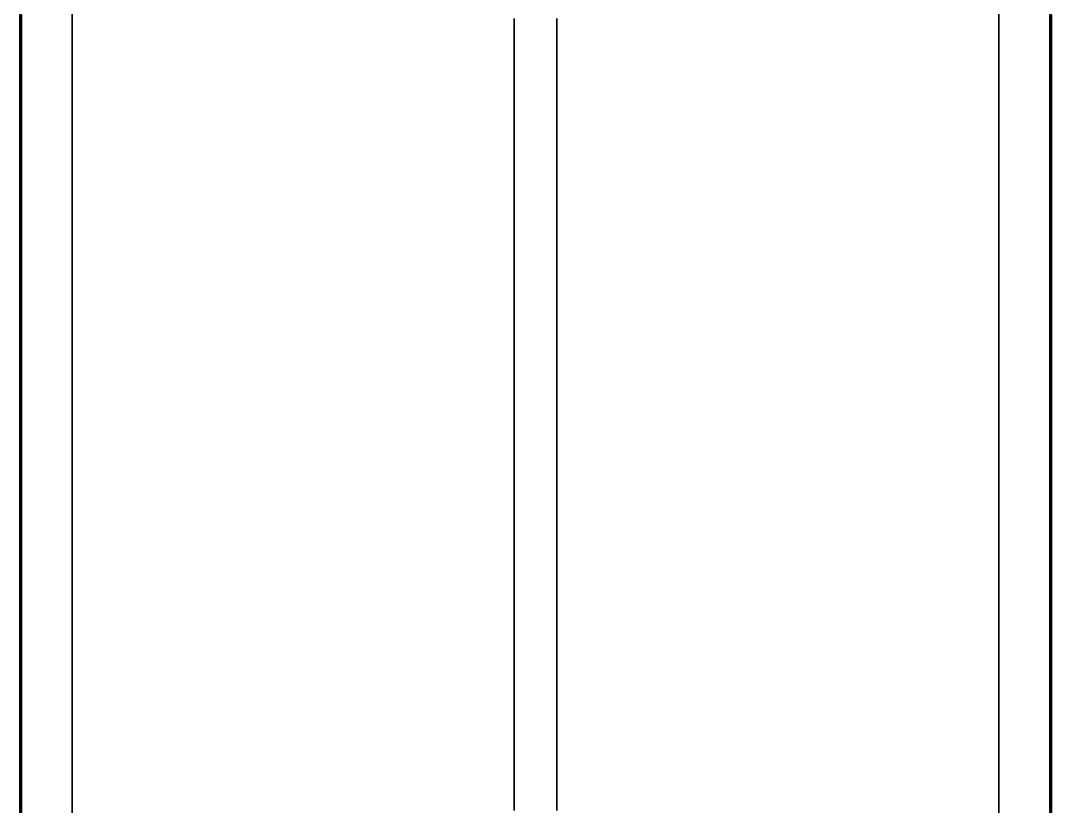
# Model space of a CAD drawing. Header units: millimetres. Extents: x 0 to 2382, y 0 to 420.
# Drawn here: x 181.6 to 187.6, y 115.56 to 120.14 of the extents above; entities that cross this region are included whole.
import ezdxf

# ---------------------------------------------------------------- set-up
doc = ezdxf.new("R2010")
doc.units = ezdxf.units.MM
doc.linetypes.add('IRAM-E-TRAZOS', pattern=[5, 4, -1])
doc.layers.add('01-VISIBLE', color=7, linetype='CONTINUOUS', lineweight=70)
doc.layers.add('02-OCULTA', color=4, linetype='IRAM-E-TRAZOS', lineweight=35)

msp = doc.modelspace()

# ---------------------------------------------------------------- linework, layer by layer
at = {"layer": '01-VISIBLE'}
for points in [[(181.6, 120.1754), (181.6, 120.1253), (181.6, 120.0752), (181.6, 120.0251), (181.6, 119.9749), (181.6, 119.9248), (181.6, 119.8747), (181.6, 119.8246), (181.6, 119.7744), (181.6, 119.7243), (181.6, 119.6742), (181.6, 119.6241), (181.6, 119.5739), (181.6, 119.5238), (181.6, 119.4737), (181.6, 119.4236), (181.6, 119.3734), (181.6, 119.3233), (181.6, 119.2732), (181.6, 119.2231), (181.6, 119.1729), (181.6, 119.1228), (181.6, 119.0727), (181.6, 119.0226), (181.6, 118.9724), (181.6, 118.9223), (181.6, 118.8722), (181.6, 118.8221), (181.6, 118.7719), (181.6, 118.7218), (181.6, 118.6717), (181.6, 118.6216), (181.6, 118.5714), (181.6, 118.5213), (181.6, 118.4712), (181.6, 118.4211), (181.6, 118.3709), (181.6, 118.3208), (181.6, 118.2707), (181.6, 118.2206), (181.6, 118.1704), (181.6, 118.1203), (181.6, 118.0702), (181.6, 118.0201), (181.6, 117.9699), (181.6, 117.9198), (181.6, 117.8697), (181.6, 117.8195), (181.6, 117.7694), (181.6, 117.7193), (181.6, 117.6692), (181.6, 117.619), (181.6, 117.5689), (181.6, 117.5188), (181.6, 117.4687), (181.6, 117.4185), (181.6, 117.3684), (181.6, 117.3183), (181.6, 117.2682), (181.6, 117.218), (181.6, 117.1679), (181.6, 117.1178), (181.6, 117.0677), (181.6, 117.0175), (181.6, 116.9674), (181.6, 116.9173), (181.6, 116.8672), (181.6, 116.817), (181.6, 116.7669), (181.6, 116.7168), (181.6, 116.6667), (181.6, 116.6165), (181.6, 116.5664), (181.6, 116.5163), (181.6, 116.4662), (181.6, 116.416), (181.6, 116.3659), (181.6, 116.3158), (181.6, 116.2657), (181.6, 116.2155), (181.6, 116.1654), (181.6, 116.1153), (181.6, 116.0652), (181.6, 116.015), (181.6, 115.9649), (181.6, 115.9148), (181.6, 115.8647), (181.6, 115.8145), (181.6, 115.7644), (181.6, 115.7143), (181.6, 115.6642), (181.6, 115.614), (181.6, 115.5639), (181.6, 115.5138)], [(187.6, 120.1754), (187.6, 120.1253), (187.6, 120.0752), (187.6, 120.0251), (187.6, 119.9749), (187.6, 119.9248), (187.6, 119.8747), (187.6, 119.8246), (187.6, 119.7744), (187.6, 119.7243), (187.6, 119.6742), (187.6, 119.6241), (187.6, 119.5739), (187.6, 119.5238), (187.6, 119.4737), (187.6, 119.4236), (187.6, 119.3734), (187.6, 119.3233), (187.6, 119.2732), (187.6, 119.2231), (187.6, 119.1729), (187.6, 119.1228), (187.6, 119.0727), (187.6, 119.0226), (187.6, 118.9724), (187.6, 118.9223), (187.6, 118.8722), (187.6, 118.8221), (187.6, 118.7719), (187.6, 118.7218), (187.6, 118.6717), (187.6, 118.6216), (187.6, 118.5714), (187.6, 118.5213), (187.6, 118.4712), (187.6, 118.4211), (187.6, 118.3709), (187.6, 118.3208), (187.6, 118.2707), (187.6, 118.2206), (187.6, 118.1704), (187.6, 118.1203), (187.6, 118.0702), (187.6, 118.0201), (187.6, 117.9699), (187.6, 117.9198), (187.6, 117.8697), (187.6, 117.8195), (187.6, 117.7694), (187.6, 117.7193), (187.6, 117.6692), (187.6, 117.619), (187.6, 117.5689), (187.6, 117.5188), (187.6, 117.4687), (187.6, 117.4185), (187.6, 117.3684), (187.6, 117.3183), (187.6, 117.2682), (187.6, 117.218), (187.6, 117.1679), (187.6, 117.1178), (187.6, 117.0677), (187.6, 117.0175), (187.6, 116.9674), (187.6, 116.9173), (187.6, 116.8672), (187.6, 116.817), (187.6, 116.7669), (187.6, 116.7168), (187.6, 116.6667), (187.6, 116.6165), (187.6, 116.5664), (187.6, 116.5163), (187.6, 116.4662), (187.6, 116.416), (187.6, 116.3659), (187.6, 116.3158), (187.6, 116.2657), (187.6, 116.2155), (187.6, 116.1654), (187.6, 116.1153), (187.6, 116.0652), (187.6, 116.015), (187.6, 115.9649), (187.6, 115.9148), (187.6, 115.8647), (187.6, 115.8145), (187.6, 115.7644), (187.6, 115.7143), (187.6, 115.6642), (187.6, 115.614), (187.6, 115.5639), (187.6, 115.5138)]]:
    msp.add_lwpolyline(points, dxfattribs=at)
at = {"layer": '02-OCULTA'}
for points in [[(181.6, 115.5), (181.6, 115.6), (181.6, 115.7), (181.6, 115.8), (181.6, 115.9), (181.6, 116), (181.6, 116.1), (181.6, 116.2), (181.6, 116.3), (181.6, 116.4), (181.6, 116.5), (181.6, 116.6), (181.6, 116.7), (181.6, 116.8), (181.6, 116.9), (181.6, 117), (181.6, 117.1), (181.6, 117.2), (181.6, 117.3), (181.6, 117.4), (181.6, 117.5), (181.6, 117.6), (181.6, 117.7), (181.6, 117.8), (181.6, 117.9), (181.6, 118), (181.6, 118.1), (181.6, 118.2), (181.6, 118.3), (181.6, 118.4), (181.6, 118.5), (181.6, 118.6), (181.6, 118.7), (181.6, 118.8), (181.6, 118.9), (181.6, 119), (181.6, 119.1), (181.6, 119.2), (181.6, 119.3), (181.6, 119.4), (181.6, 119.5), (181.6, 119.6), (181.6, 119.7), (181.6, 119.8), (181.6, 119.9), (181.6, 120), (181.6, 120.1), (181.6, 120.2)], [(181.6, 120.1854), (181.6, 120.1352), (181.6, 120.085), (181.6, 120.0348), (181.6, 119.9847), (181.6, 119.9345), (181.6, 119.8843), (181.6, 119.8341), (181.6, 119.784), (181.6, 119.7338), (181.6, 119.6836), (181.6, 119.6334), (181.6, 119.5833), (181.6, 119.5331), (181.6, 119.4829), (181.6, 119.4328), (181.6, 119.3826), (181.6, 119.3324), (181.6, 119.2822), (181.6, 119.2321), (181.6, 119.1819), (181.6, 119.1317), (181.6, 119.0815), (181.6, 119.0314), (181.6, 118.9812), (181.6, 118.931), (181.6, 118.8808), (181.6, 118.8307), (181.6, 118.7805), (181.6, 118.7303), (181.6, 118.6801), (181.6, 118.63), (181.6, 118.5798), (181.6, 118.5296), (181.6, 118.4794), (181.6, 118.4293), (181.6, 118.3791), (181.6, 118.3289), (181.6, 118.2787), (181.6, 118.2286), (181.6, 118.1784), (181.6, 118.1282), (181.6, 118.078), (181.6, 118.0279), (181.6, 117.9777), (181.6, 117.9275), (181.6, 117.8774), (181.6, 117.8272), (181.6, 117.777), (181.6, 117.7268), (181.6, 117.6767), (181.6, 117.6265), (181.6, 117.5763), (181.6, 117.5261), (181.6, 117.476), (181.6, 117.4258), (181.6, 117.3756), (181.6, 117.3254), (181.6, 117.2753), (181.6, 117.2251), (181.6, 117.1749), (181.6, 117.1247), (181.6, 117.0746), (181.6, 117.0244), (181.6, 116.9742), (181.6, 116.924), (181.6, 116.8739), (181.6, 116.8237), (181.6, 116.7735), (181.6, 116.7233), (181.6, 116.6732), (181.6, 116.623), (181.6, 116.5728), (181.6, 116.5226), (181.6, 116.4725), (181.6, 116.4223), (181.6, 116.3721), (181.6, 116.322), (181.6, 116.2718), (181.6, 116.2216), (181.6, 116.1714), (181.6, 116.1213), (181.6, 116.0711), (181.6, 116.0209), (181.6, 115.9707), (181.6, 115.9206), (181.6, 115.8704), (181.6, 115.8202), (181.6, 115.77), (181.6, 115.7199), (181.6, 115.6697), (181.6, 115.6195), (181.6, 115.5693), (181.6, 115.5192)], [(181.9, 120.1854), (181.9, 120.1352), (181.9, 120.085), (181.9, 120.0348), (181.9, 119.9847), (181.9, 119.9345), (181.9, 119.8843), (181.9, 119.8341), (181.9, 119.784), (181.9, 119.7338), (181.9, 119.6836), (181.9, 119.6334), (181.9, 119.5833), (181.9, 119.5331), (181.9, 119.4829), (181.9, 119.4328), (181.9, 119.3826), (181.9, 119.3324), (181.9, 119.2822), (181.9, 119.2321), (181.9, 119.1819), (181.9, 119.1317), (181.9, 119.0815), (181.9, 119.0314), (181.9, 118.9812), (181.9, 118.931), (181.9, 118.8808), (181.9, 118.8307), (181.9, 118.7805), (181.9, 118.7303), (181.9, 118.6801), (181.9, 118.63), (181.9, 118.5798), (181.9, 118.5296), (181.9, 118.4794), (181.9, 118.4293), (181.9, 118.3791), (181.9, 118.3289), (181.9, 118.2787), (181.9, 118.2286), (181.9, 118.1784), (181.9, 118.1282), (181.9, 118.078), (181.9, 118.0279), (181.9, 117.9777), (181.9, 117.9275), (181.9, 117.8774), (181.9, 117.8272), (181.9, 117.777), (181.9, 117.7268), (181.9, 117.6767), (181.9, 117.6265), (181.9, 117.5763), (181.9, 117.5261), (181.9, 117.476), (181.9, 117.4258), (181.9, 117.3756), (181.9, 117.3254), (181.9, 117.2753), (181.9, 117.2251), (181.9, 117.1749), (181.9, 117.1247), (181.9, 117.0746), (181.9, 117.0244), (181.9, 116.9742), (181.9, 116.924), (181.9, 116.8739), (181.9, 116.8237), (181.9, 116.7735), (181.9, 116.7233), (181.9, 116.6732), (181.9, 116.623), (181.9, 116.5728), (181.9, 116.5226), (181.9, 116.4725), (181.9, 116.4223), (181.9, 116.3721), (181.9, 116.322), (181.9, 116.2718), (181.9, 116.2216), (181.9, 116.1714), (181.9, 116.1213), (181.9, 116.0711), (181.9, 116.0209), (181.9, 115.9707), (181.9, 115.9206), (181.9, 115.8704), (181.9, 115.8202), (181.9, 115.77), (181.9, 115.7199), (181.9, 115.6697), (181.9, 115.6195), (181.9, 115.5693), (181.9, 115.5192)], [(187.3, 120.1854), (187.3, 120.1352), (187.3, 120.085), (187.3, 120.0348), (187.3, 119.9847), (187.3, 119.9345), (187.3, 119.8843), (187.3, 119.8341), (187.3, 119.784), (187.3, 119.7338), (187.3, 119.6836), (187.3, 119.6334), (187.3, 119.5833), (187.3, 119.5331), (187.3, 119.4829), (187.3, 119.4328), (187.3, 119.3826), (187.3, 119.3324), (187.3, 119.2822), (187.3, 119.2321), (187.3, 119.1819), (187.3, 119.1317), (187.3, 119.0815), (187.3, 119.0314), (187.3, 118.9812), (187.3, 118.931), (187.3, 118.8808), (187.3, 118.8307), (187.3, 118.7805), (187.3, 118.7303), (187.3, 118.6801), (187.3, 118.63), (187.3, 118.5798), (187.3, 118.5296), (187.3, 118.4794), (187.3, 118.4293), (187.3, 118.3791), (187.3, 118.3289), (187.3, 118.2787), (187.3, 118.2286), (187.3, 118.1784), (187.3, 118.1282), (187.3, 118.078), (187.3, 118.0279), (187.3, 117.9777), (187.3, 117.9275), (187.3, 117.8774), (187.3, 117.8272), (187.3, 117.777), (187.3, 117.7268), (187.3, 117.6767), (187.3, 117.6265), (187.3, 117.5763), (187.3, 117.5261), (187.3, 117.476), (187.3, 117.4258), (187.3, 117.3756), (187.3, 117.3254), (187.3, 117.2753), (187.3, 117.2251), (187.3, 117.1749), (187.3, 117.1247), (187.3, 117.0746), (187.3, 117.0244), (187.3, 116.9742), (187.3, 116.924), (187.3, 116.8739), (187.3, 116.8237), (187.3, 116.7735), (187.3, 116.7233), (187.3, 116.6732), (187.3, 116.623), (187.3, 116.5728), (187.3, 116.5226), (187.3, 116.4725), (187.3, 116.4223), (187.3, 116.3721), (187.3, 116.322), (187.3, 116.2718), (187.3, 116.2216), (187.3, 116.1714), (187.3, 116.1213), (187.3, 116.0711), (187.3, 116.0209), (187.3, 115.9707), (187.3, 115.9206), (187.3, 115.8704), (187.3, 115.8202), (187.3, 115.77), (187.3, 115.7199), (187.3, 115.6697), (187.3, 115.6195), (187.3, 115.5693), (187.3, 115.5192)], [(187.6, 115.5), (187.6, 115.6), (187.6, 115.7), (187.6, 115.8), (187.6, 115.9), (187.6, 116), (187.6, 116.1), (187.6, 116.2), (187.6, 116.3), (187.6, 116.4), (187.6, 116.5), (187.6, 116.6), (187.6, 116.7), (187.6, 116.8), (187.6, 116.9), (187.6, 117), (187.6, 117.1), (187.6, 117.2), (187.6, 117.3), (187.6, 117.4), (187.6, 117.5), (187.6, 117.6), (187.6, 117.7), (187.6, 117.8), (187.6, 117.9), (187.6, 118), (187.6, 118.1), (187.6, 118.2), (187.6, 118.3), (187.6, 118.4), (187.6, 118.5), (187.6, 118.6), (187.6, 118.7), (187.6, 118.8), (187.6, 118.9), (187.6, 119), (187.6, 119.1), (187.6, 119.2), (187.6, 119.3), (187.6, 119.4), (187.6, 119.5), (187.6, 119.6), (187.6, 119.7), (187.6, 119.8), (187.6, 119.9), (187.6, 120), (187.6, 120.1), (187.6, 120.2)], [(187.6, 120.1854), (187.6, 120.1352), (187.6, 120.085), (187.6, 120.0348), (187.6, 119.9847), (187.6, 119.9345), (187.6, 119.8843), (187.6, 119.8341), (187.6, 119.784), (187.6, 119.7338), (187.6, 119.6836), (187.6, 119.6334), (187.6, 119.5833), (187.6, 119.5331), (187.6, 119.4829), (187.6, 119.4328), (187.6, 119.3826), (187.6, 119.3324), (187.6, 119.2822), (187.6, 119.2321), (187.6, 119.1819), (187.6, 119.1317), (187.6, 119.0815), (187.6, 119.0314), (187.6, 118.9812), (187.6, 118.931), (187.6, 118.8808), (187.6, 118.8307), (187.6, 118.7805), (187.6, 118.7303), (187.6, 118.6801), (187.6, 118.63), (187.6, 118.5798), (187.6, 118.5296), (187.6, 118.4794), (187.6, 118.4293), (187.6, 118.3791), (187.6, 118.3289), (187.6, 118.2787), (187.6, 118.2286), (187.6, 118.1784), (187.6, 118.1282), (187.6, 118.078), (187.6, 118.0279), (187.6, 117.9777), (187.6, 117.9275), (187.6, 117.8774), (187.6, 117.8272), (187.6, 117.777), (187.6, 117.7268), (187.6, 117.6767), (187.6, 117.6265), (187.6, 117.5763), (187.6, 117.5261), (187.6, 117.476), (187.6, 117.4258), (187.6, 117.3756), (187.6, 117.3254), (187.6, 117.2753), (187.6, 117.2251), (187.6, 117.1749), (187.6, 117.1247), (187.6, 117.0746), (187.6, 117.0244), (187.6, 116.9742), (187.6, 116.924), (187.6, 116.8739), (187.6, 116.8237), (187.6, 116.7735), (187.6, 116.7233), (187.6, 116.6732), (187.6, 116.623), (187.6, 116.5728), (187.6, 116.5226), (187.6, 116.4725), (187.6, 116.4223), (187.6, 116.3721), (187.6, 116.322), (187.6, 116.2718), (187.6, 116.2216), (187.6, 116.1714), (187.6, 116.1213), (187.6, 116.0711), (187.6, 116.0209), (187.6, 115.9707), (187.6, 115.9206), (187.6, 115.8704), (187.6, 115.8202), (187.6, 115.77), (187.6, 115.7199), (187.6, 115.6697), (187.6, 115.6195), (187.6, 115.5693), (187.6, 115.5192)], [(181.6, 115.544), (181.6, 115.616), (181.6, 115.688), (181.6, 115.76), (181.6, 115.832), (181.6, 115.904), (181.6, 115.976), (181.6, 116.048), (181.6, 116.12), (181.6, 116.192), (181.6, 116.264), (181.6, 116.336), (181.6, 116.408), (181.6, 116.48), (181.6, 116.552), (181.6, 116.624), (181.6, 116.696), (181.6, 116.768), (181.6, 116.84), (181.6, 116.912), (181.6, 116.984), (181.6, 117.056), (181.6, 117.128), (181.6, 117.2), (181.6, 117.272), (181.6, 117.344), (181.6, 117.416), (181.6, 117.488), (181.6, 117.56), (181.6, 117.632), (181.6, 117.704), (181.6, 117.776), (181.6, 117.848), (181.6, 117.92), (181.6, 117.992), (181.6, 118.064), (181.6, 118.136), (181.6, 118.208), (181.6, 118.28), (181.6, 118.352), (181.6, 118.424), (181.6, 118.496), (181.6, 118.568), (181.6, 118.64), (181.6, 118.712), (181.6, 118.784), (181.6, 118.856), (181.6, 118.928), (181.6, 119), (181.6, 119.072), (181.6, 119.144), (181.6, 119.216), (181.6, 119.288), (181.6, 119.36), (181.6, 119.432), (181.6, 119.504), (181.6, 119.576), (181.6, 119.648), (181.6, 119.72), (181.6, 119.792), (181.6, 119.864), (181.6, 119.936), (181.6, 120.008), (181.6, 120.08), (181.6, 120.152)], [(181.9, 115.538), (181.9, 115.609), (181.9, 115.68), (181.9, 115.751), (181.9, 115.822), (181.9, 115.893), (181.9, 115.964), (181.9, 116.035), (181.9, 116.106), (181.9, 116.177), (181.9, 116.248), (181.9, 116.319), (181.9, 116.39), (181.9, 116.461), (181.9, 116.532), (181.9, 116.603), (181.9, 116.674), (181.9, 116.745), (181.9, 116.816), (181.9, 116.887), (181.9, 116.958), (181.9, 117.029), (181.9, 117.1), (181.9, 117.171), (181.9, 117.242), (181.9, 117.313), (181.9, 117.384), (181.9, 117.455), (181.9, 117.526), (181.9, 117.597), (181.9, 117.668), (181.9, 117.739), (181.9, 117.81), (181.9, 117.881), (181.9, 117.952), (181.9, 118.023), (181.9, 118.094), (181.9, 118.165), (181.9, 118.236), (181.9, 118.307), (181.9, 118.378), (181.9, 118.449), (181.9, 118.52), (181.9, 118.591), (181.9, 118.662), (181.9, 118.733), (181.9, 118.804), (181.9, 118.875), (181.9, 118.946), (181.9, 119.017), (181.9, 119.088), (181.9, 119.159), (181.9, 119.23), (181.9, 119.301), (181.9, 119.372), (181.9, 119.443), (181.9, 119.514), (181.9, 119.585), (181.9, 119.656), (181.9, 119.727), (181.9, 119.798), (181.9, 119.869), (181.9, 119.94), (181.9, 120.011), (181.9, 120.082), (181.9, 120.153)], [(181.9, 115.544), (181.9, 115.616), (181.9, 115.688), (181.9, 115.76), (181.9, 115.832), (181.9, 115.904), (181.9, 115.976), (181.9, 116.048), (181.9, 116.12), (181.9, 116.192), (181.9, 116.264), (181.9, 116.336), (181.9, 116.408), (181.9, 116.48), (181.9, 116.552), (181.9, 116.624), (181.9, 116.696), (181.9, 116.768), (181.9, 116.84), (181.9, 116.912), (181.9, 116.984), (181.9, 117.056), (181.9, 117.128), (181.9, 117.2), (181.9, 117.272), (181.9, 117.344), (181.9, 117.416), (181.9, 117.488), (181.9, 117.56), (181.9, 117.632), (181.9, 117.704), (181.9, 117.776), (181.9, 117.848), (181.9, 117.92), (181.9, 117.992), (181.9, 118.064), (181.9, 118.136), (181.9, 118.208), (181.9, 118.28), (181.9, 118.352), (181.9, 118.424), (181.9, 118.496), (181.9, 118.568), (181.9, 118.64), (181.9, 118.712), (181.9, 118.784), (181.9, 118.856), (181.9, 118.928), (181.9, 119), (181.9, 119.072), (181.9, 119.144), (181.9, 119.216), (181.9, 119.288), (181.9, 119.36), (181.9, 119.432), (181.9, 119.504), (181.9, 119.576), (181.9, 119.648), (181.9, 119.72), (181.9, 119.792), (181.9, 119.864), (181.9, 119.936), (181.9, 120.008), (181.9, 120.08), (181.9, 120.152)], [(181.9, 120.15), (181.9, 120.1), (181.9, 120.05), (181.9, 120), (181.9, 119.95), (181.9, 119.9), (181.9, 119.85), (181.9, 119.8), (181.9, 119.75), (181.9, 119.7), (181.9, 119.65), (181.9, 119.6), (181.9, 119.55), (181.9, 119.5), (181.9, 119.45), (181.9, 119.4), (181.9, 119.35), (181.9, 119.3), (181.9, 119.25), (181.9, 119.2), (181.9, 119.15), (181.9, 119.1), (181.9, 119.05), (181.9, 119), (181.9, 118.95), (181.9, 118.9), (181.9, 118.85), (181.9, 118.8), (181.9, 118.75), (181.9, 118.7), (181.9, 118.65), (181.9, 118.6), (181.9, 118.55), (181.9, 118.5), (181.9, 118.45), (181.9, 118.4), (181.9, 118.35), (181.9, 118.3), (181.9, 118.25), (181.9, 118.2), (181.9, 118.15), (181.9, 118.1), (181.9, 118.05), (181.9, 118), (181.9, 117.95), (181.9, 117.9), (181.9, 117.85), (181.9, 117.8), (181.9, 117.75), (181.9, 117.7), (181.9, 117.65), (181.9, 117.6), (181.9, 117.55), (181.9, 117.5), (181.9, 117.45), (181.9, 117.4), (181.9, 117.35), (181.9, 117.3), (181.9, 117.25), (181.9, 117.2), (181.9, 117.15), (181.9, 117.1), (181.9, 117.05), (181.9, 117), (181.9, 116.95), (181.9, 116.9), (181.9, 116.85), (181.9, 116.8), (181.9, 116.75), (181.9, 116.7), (181.9, 116.65), (181.9, 116.6), (181.9, 116.55), (181.9, 116.5), (181.9, 116.45), (181.9, 116.4), (181.9, 116.35), (181.9, 116.3), (181.9, 116.25), (181.9, 116.2), (181.9, 116.15), (181.9, 116.1), (181.9, 116.05), (181.9, 116), (181.9, 115.95), (181.9, 115.9), (181.9, 115.85), (181.9, 115.8), (181.9, 115.75), (181.9, 115.7), (181.9, 115.65), (181.9, 115.6), (181.9, 115.55)], [(184.475, 115.538), (184.475, 115.609), (184.475, 115.68), (184.475, 115.751), (184.475, 115.822), (184.475, 115.893), (184.475, 115.964), (184.475, 116.035), (184.475, 116.106), (184.475, 116.177), (184.475, 116.248), (184.475, 116.319), (184.475, 116.39), (184.475, 116.461), (184.475, 116.532), (184.475, 116.603), (184.475, 116.674), (184.475, 116.745), (184.475, 116.816), (184.475, 116.887), (184.475, 116.958), (184.475, 117.029), (184.475, 117.1), (184.475, 117.171), (184.475, 117.242), (184.475, 117.313), (184.475, 117.384), (184.475, 117.455), (184.475, 117.526), (184.475, 117.597), (184.475, 117.668), (184.475, 117.739), (184.475, 117.81), (184.475, 117.881), (184.475, 117.952), (184.475, 118.023), (184.475, 118.094), (184.475, 118.165), (184.475, 118.236), (184.475, 118.307), (184.475, 118.378), (184.475, 118.449), (184.475, 118.52), (184.475, 118.591), (184.475, 118.662), (184.475, 118.733), (184.475, 118.804), (184.475, 118.875), (184.475, 118.946), (184.475, 119.017), (184.475, 119.088), (184.475, 119.159), (184.475, 119.23), (184.475, 119.301), (184.475, 119.372), (184.475, 119.443), (184.475, 119.514), (184.475, 119.585), (184.475, 119.656), (184.475, 119.727), (184.475, 119.798), (184.475, 119.869), (184.475, 119.94), (184.475, 120.011), (184.475, 120.082), (184.475, 120.153)], [(184.475, 120.15), (184.475, 120.1), (184.475, 120.05), (184.475, 120), (184.475, 119.95), (184.475, 119.9), (184.475, 119.85), (184.475, 119.8), (184.475, 119.75), (184.475, 119.7), (184.475, 119.65), (184.475, 119.6), (184.475, 119.55), (184.475, 119.5), (184.475, 119.45), (184.475, 119.4), (184.475, 119.35), (184.475, 119.3), (184.475, 119.25), (184.475, 119.2), (184.475, 119.15), (184.475, 119.1), (184.475, 119.05), (184.475, 119), (184.475, 118.95), (184.475, 118.9), (184.475, 118.85), (184.475, 118.8), (184.475, 118.75), (184.475, 118.7), (184.475, 118.65), (184.475, 118.6), (184.475, 118.55), (184.475, 118.5), (184.475, 118.45), (184.475, 118.4), (184.475, 118.35), (184.475, 118.3), (184.475, 118.25), (184.475, 118.2), (184.475, 118.15), (184.475, 118.1), (184.475, 118.05), (184.475, 118), (184.475, 117.95), (184.475, 117.9), (184.475, 117.85), (184.475, 117.8), (184.475, 117.75), (184.475, 117.7), (184.475, 117.65), (184.475, 117.6), (184.475, 117.55), (184.475, 117.5), (184.475, 117.45), (184.475, 117.4), (184.475, 117.35), (184.475, 117.3), (184.475, 117.25), (184.475, 117.2), (184.475, 117.15), (184.475, 117.1), (184.475, 117.05), (184.475, 117), (184.475, 116.95), (184.475, 116.9), (184.475, 116.85), (184.475, 116.8), (184.475, 116.75), (184.475, 116.7), (184.475, 116.65), (184.475, 116.6), (184.475, 116.55), (184.475, 116.5), (184.475, 116.45), (184.475, 116.4), (184.475, 116.35), (184.475, 116.3), (184.475, 116.25), (184.475, 116.2), (184.475, 116.15), (184.475, 116.1), (184.475, 116.05), (184.475, 116), (184.475, 115.95), (184.475, 115.9), (184.475, 115.85), (184.475, 115.8), (184.475, 115.75), (184.475, 115.7), (184.475, 115.65), (184.475, 115.6), (184.475, 115.55)], [(184.725, 115.538), (184.725, 115.609), (184.725, 115.68), (184.725, 115.751), (184.725, 115.822), (184.725, 115.893), (184.725, 115.964), (184.725, 116.035), (184.725, 116.106), (184.725, 116.177), (184.725, 116.248), (184.725, 116.319), (184.725, 116.39), (184.725, 116.461), (184.725, 116.532), (184.725, 116.603), (184.725, 116.674), (184.725, 116.745), (184.725, 116.816), (184.725, 116.887), (184.725, 116.958), (184.725, 117.029), (184.725, 117.1), (184.725, 117.171), (184.725, 117.242), (184.725, 117.313), (184.725, 117.384), (184.725, 117.455), (184.725, 117.526), (184.725, 117.597), (184.725, 117.668), (184.725, 117.739), (184.725, 117.81), (184.725, 117.881), (184.725, 117.952), (184.725, 118.023), (184.725, 118.094), (184.725, 118.165), (184.725, 118.236), (184.725, 118.307), (184.725, 118.378), (184.725, 118.449), (184.725, 118.52), (184.725, 118.591), (184.725, 118.662), (184.725, 118.733), (184.725, 118.804), (184.725, 118.875), (184.725, 118.946), (184.725, 119.017), (184.725, 119.088), (184.725, 119.159), (184.725, 119.23), (184.725, 119.301), (184.725, 119.372), (184.725, 119.443), (184.725, 119.514), (184.725, 119.585), (184.725, 119.656), (184.725, 119.727), (184.725, 119.798), (184.725, 119.869), (184.725, 119.94), (184.725, 120.011), (184.725, 120.082), (184.725, 120.153)], [(184.725, 120.15), (184.725, 120.1), (184.725, 120.05), (184.725, 120), (184.725, 119.95), (184.725, 119.9), (184.725, 119.85), (184.725, 119.8), (184.725, 119.75), (184.725, 119.7), (184.725, 119.65), (184.725, 119.6), (184.725, 119.55), (184.725, 119.5), (184.725, 119.45), (184.725, 119.4), (184.725, 119.35), (184.725, 119.3), (184.725, 119.25), (184.725, 119.2), (184.725, 119.15), (184.725, 119.1), (184.725, 119.05), (184.725, 119), (184.725, 118.95), (184.725, 118.9), (184.725, 118.85), (184.725, 118.8), (184.725, 118.75), (184.725, 118.7), (184.725, 118.65), (184.725, 118.6), (184.725, 118.55), (184.725, 118.5), (184.725, 118.45), (184.725, 118.4), (184.725, 118.35), (184.725, 118.3), (184.725, 118.25), (184.725, 118.2), (184.725, 118.15), (184.725, 118.1), (184.725, 118.05), (184.725, 118), (184.725, 117.95), (184.725, 117.9), (184.725, 117.85), (184.725, 117.8), (184.725, 117.75), (184.725, 117.7), (184.725, 117.65), (184.725, 117.6), (184.725, 117.55), (184.725, 117.5), (184.725, 117.45), (184.725, 117.4), (184.725, 117.35), (184.725, 117.3), (184.725, 117.25), (184.725, 117.2), (184.725, 117.15), (184.725, 117.1), (184.725, 117.05), (184.725, 117), (184.725, 116.95), (184.725, 116.9), (184.725, 116.85), (184.725, 116.8), (184.725, 116.75), (184.725, 116.7), (184.725, 116.65), (184.725, 116.6), (184.725, 116.55), (184.725, 116.5), (184.725, 116.45), (184.725, 116.4), (184.725, 116.35), (184.725, 116.3), (184.725, 116.25), (184.725, 116.2), (184.725, 116.15), (184.725, 116.1), (184.725, 116.05), (184.725, 116), (184.725, 115.95), (184.725, 115.9), (184.725, 115.85), (184.725, 115.8), (184.725, 115.75), (184.725, 115.7), (184.725, 115.65), (184.725, 115.6), (184.725, 115.55)], [(187.3, 115.538), (187.3, 115.609), (187.3, 115.68), (187.3, 115.751), (187.3, 115.822), (187.3, 115.893), (187.3, 115.964), (187.3, 116.035), (187.3, 116.106), (187.3, 116.177), (187.3, 116.248), (187.3, 116.319), (187.3, 116.39), (187.3, 116.461), (187.3, 116.532), (187.3, 116.603), (187.3, 116.674), (187.3, 116.745), (187.3, 116.816), (187.3, 116.887), (187.3, 116.958), (187.3, 117.029), (187.3, 117.1), (187.3, 117.171), (187.3, 117.242), (187.3, 117.313), (187.3, 117.384), (187.3, 117.455), (187.3, 117.526), (187.3, 117.597), (187.3, 117.668), (187.3, 117.739), (187.3, 117.81), (187.3, 117.881), (187.3, 117.952), (187.3, 118.023), (187.3, 118.094), (187.3, 118.165), (187.3, 118.236), (187.3, 118.307), (187.3, 118.378), (187.3, 118.449), (187.3, 118.52), (187.3, 118.591), (187.3, 118.662), (187.3, 118.733), (187.3, 118.804), (187.3, 118.875), (187.3, 118.946), (187.3, 119.017), (187.3, 119.088), (187.3, 119.159), (187.3, 119.23), (187.3, 119.301), (187.3, 119.372), (187.3, 119.443), (187.3, 119.514), (187.3, 119.585), (187.3, 119.656), (187.3, 119.727), (187.3, 119.798), (187.3, 119.869), (187.3, 119.94), (187.3, 120.011), (187.3, 120.082), (187.3, 120.153)], [(187.3, 115.544), (187.3, 115.616), (187.3, 115.688), (187.3, 115.76), (187.3, 115.832), (187.3, 115.904), (187.3, 115.976), (187.3, 116.048), (187.3, 116.12), (187.3, 116.192), (187.3, 116.264), (187.3, 116.336), (187.3, 116.408), (187.3, 116.48), (187.3, 116.552), (187.3, 116.624), (187.3, 116.696), (187.3, 116.768), (187.3, 116.84), (187.3, 116.912), (187.3, 116.984), (187.3, 117.056), (187.3, 117.128), (187.3, 117.2), (187.3, 117.272), (187.3, 117.344), (187.3, 117.416), (187.3, 117.488), (187.3, 117.56), (187.3, 117.632), (187.3, 117.704), (187.3, 117.776), (187.3, 117.848), (187.3, 117.92), (187.3, 117.992), (187.3, 118.064), (187.3, 118.136), (187.3, 118.208), (187.3, 118.28), (187.3, 118.352), (187.3, 118.424), (187.3, 118.496), (187.3, 118.568), (187.3, 118.64), (187.3, 118.712), (187.3, 118.784), (187.3, 118.856), (187.3, 118.928), (187.3, 119), (187.3, 119.072), (187.3, 119.144), (187.3, 119.216), (187.3, 119.288), (187.3, 119.36), (187.3, 119.432), (187.3, 119.504), (187.3, 119.576), (187.3, 119.648), (187.3, 119.72), (187.3, 119.792), (187.3, 119.864), (187.3, 119.936), (187.3, 120.008), (187.3, 120.08), (187.3, 120.152)], [(187.3, 120.15), (187.3, 120.1), (187.3, 120.05), (187.3, 120), (187.3, 119.95), (187.3, 119.9), (187.3, 119.85), (187.3, 119.8), (187.3, 119.75), (187.3, 119.7), (187.3, 119.65), (187.3, 119.6), (187.3, 119.55), (187.3, 119.5), (187.3, 119.45), (187.3, 119.4), (187.3, 119.35), (187.3, 119.3), (187.3, 119.25), (187.3, 119.2), (187.3, 119.15), (187.3, 119.1), (187.3, 119.05), (187.3, 119), (187.3, 118.95), (187.3, 118.9), (187.3, 118.85), (187.3, 118.8), (187.3, 118.75), (187.3, 118.7), (187.3, 118.65), (187.3, 118.6), (187.3, 118.55), (187.3, 118.5), (187.3, 118.45), (187.3, 118.4), (187.3, 118.35), (187.3, 118.3), (187.3, 118.25), (187.3, 118.2), (187.3, 118.15), (187.3, 118.1), (187.3, 118.05), (187.3, 118), (187.3, 117.95), (187.3, 117.9), (187.3, 117.85), (187.3, 117.8), (187.3, 117.75), (187.3, 117.7), (187.3, 117.65), (187.3, 117.6), (187.3, 117.55), (187.3, 117.5), (187.3, 117.45), (187.3, 117.4), (187.3, 117.35), (187.3, 117.3), (187.3, 117.25), (187.3, 117.2), (187.3, 117.15), (187.3, 117.1), (187.3, 117.05), (187.3, 117), (187.3, 116.95), (187.3, 116.9), (187.3, 116.85), (187.3, 116.8), (187.3, 116.75), (187.3, 116.7), (187.3, 116.65), (187.3, 116.6), (187.3, 116.55), (187.3, 116.5), (187.3, 116.45), (187.3, 116.4), (187.3, 116.35), (187.3, 116.3), (187.3, 116.25), (187.3, 116.2), (187.3, 116.15), (187.3, 116.1), (187.3, 116.05), (187.3, 116), (187.3, 115.95), (187.3, 115.9), (187.3, 115.85), (187.3, 115.8), (187.3, 115.75), (187.3, 115.7), (187.3, 115.65), (187.3, 115.6), (187.3, 115.55)], [(187.6, 115.544), (187.6, 115.616), (187.6, 115.688), (187.6, 115.76), (187.6, 115.832), (187.6, 115.904), (187.6, 115.976), (187.6, 116.048), (187.6, 116.12), (187.6, 116.192), (187.6, 116.264), (187.6, 116.336), (187.6, 116.408), (187.6, 116.48), (187.6, 116.552), (187.6, 116.624), (187.6, 116.696), (187.6, 116.768), (187.6, 116.84), (187.6, 116.912), (187.6, 116.984), (187.6, 117.056), (187.6, 117.128), (187.6, 117.2), (187.6, 117.272), (187.6, 117.344), (187.6, 117.416), (187.6, 117.488), (187.6, 117.56), (187.6, 117.632), (187.6, 117.704), (187.6, 117.776), (187.6, 117.848), (187.6, 117.92), (187.6, 117.992), (187.6, 118.064), (187.6, 118.136), (187.6, 118.208), (187.6, 118.28), (187.6, 118.352), (187.6, 118.424), (187.6, 118.496), (187.6, 118.568), (187.6, 118.64), (187.6, 118.712), (187.6, 118.784), (187.6, 118.856), (187.6, 118.928), (187.6, 119), (187.6, 119.072), (187.6, 119.144), (187.6, 119.216), (187.6, 119.288), (187.6, 119.36), (187.6, 119.432), (187.6, 119.504), (187.6, 119.576), (187.6, 119.648), (187.6, 119.72), (187.6, 119.792), (187.6, 119.864), (187.6, 119.936), (187.6, 120.008), (187.6, 120.08), (187.6, 120.152)]]:
    msp.add_lwpolyline(points, dxfattribs=at)

doc.saveas('drawing.dxf')
